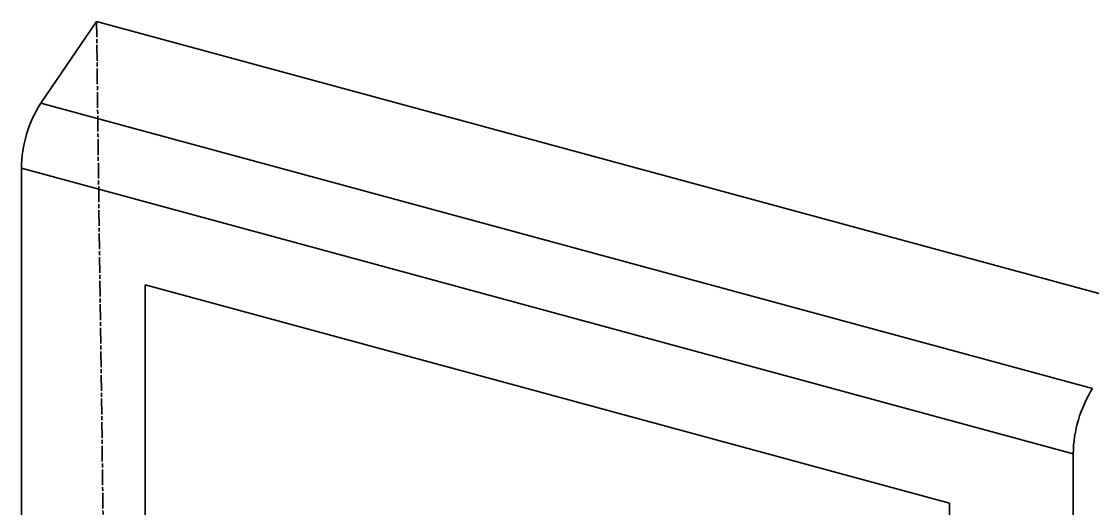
# Model space of a CAD drawing. Header units: millimetres. Extents: x 7903 to 12943, y 1512 to 5076.
# Drawn here: x 12149.1 to 12557.4, y 3002.6 to 3188.6 of the extents above; entities that cross this region are included whole.
import ezdxf

# ---------------------------------------------------------------- set-up
doc = ezdxf.new("R2010")
doc.units = ezdxf.units.MM
doc.linetypes.add('AM_ISO08W050x2', pattern=[9, 6, -0.75, 1.5, -0.75])

# ---------------------------------------------------------------- blocks, each defined once
blk = doc.blocks.new('工程图视图10')
at = {"color": 7, "linetype": 'Continuous', "lineweight": 35}
for p, q in [((-485.49, 391.58), (-506.72, 360.41)), ((-84.55, 282.61), (-485.49, 391.58)), ((-105.79, 251.44), (-506.72, 360.41)), ((-113.17, 226.57), (-514.1, 335.54)), ((-514.1, 335.54), (-514.1, -304.16)), ((-466.93, 291.04), (-160.34, 207.71)), ((-466.93, 85.32), (-466.93, 291.04)), ((-466.93, 291.04), (-160.34, 207.71)), ((-466.93, 85.32), (-466.93, 291.04)), ((-113.17, 226.57), (-113.17, -413.13)), ((-160.34, 207.71), (-160.34, 1.99)), ((-160.34, 207.71), (-160.34, 1.99))]:
    blk.add_line(p, q, dxfattribs=at)
for centre in [(-466.46, 334.93), (-65.53, 225.96)]:
    blk.add_arc(centre, 47.64, 147.6757, 179.2659, dxfattribs=at)

msp = doc.modelspace()

# ---------------------------------------------------------------- linework, layer by layer
at = {"color": 7, "linetype": 'AM_ISO08W050x2', "lineweight": 35}
msp.add_line((12177.70278, 3188.60367), (12186.4264, 2529.30428), dxfattribs=at)

# ---------------------------------------------------------------- block references
at = {"color": 7, "linetype": 'Continuous', "lineweight": 35}
msp.add_blockref('工程图视图10', (12663.19368, 2797.0249), dxfattribs=at)

doc.saveas('drawing.dxf')
